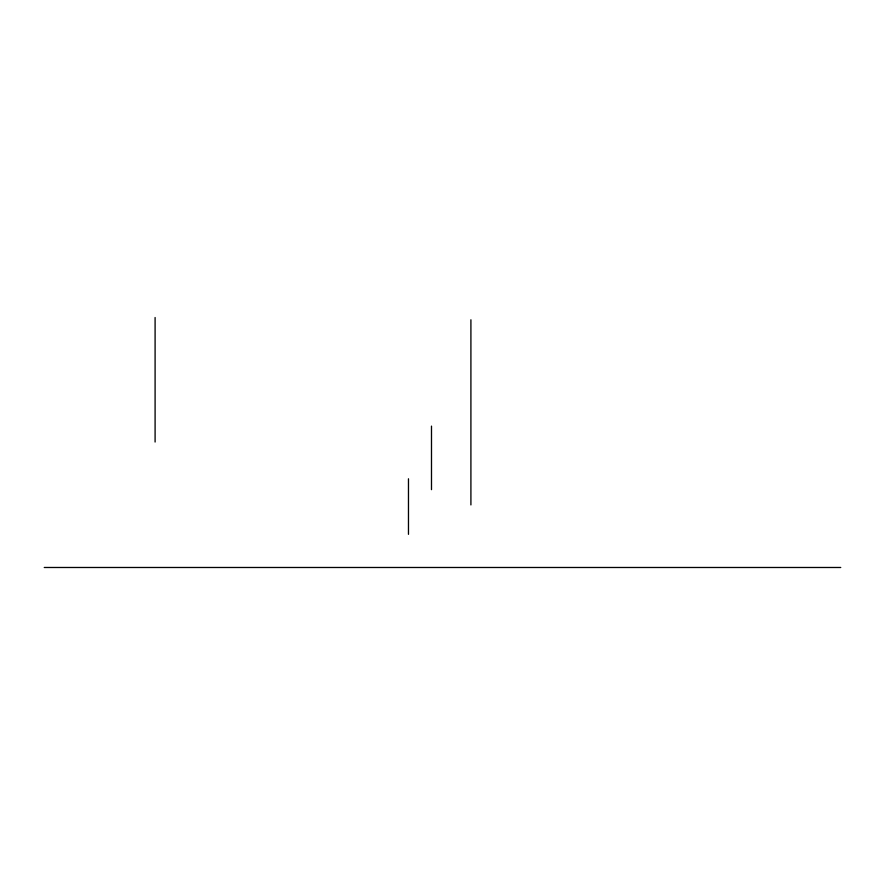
<?xml version="1.0" encoding="UTF-8"?>
<svg xmlns="http://www.w3.org/2000/svg" width="885" height="885" viewBox="0 0 885 885"><rect width="100%" height="100%" fill="white"/><g stroke="black" fill="none" stroke-linecap="round" stroke-linejoin="round"><path stroke-width="1.33" d="M44.25 567.484L840.75 567.484M470.909 319.784L470.909 504.926M431.493 426.116L431.493 489.648M408.472 478.796L408.472 534.33M155.096 317.516L155.096 442.024"/></g></svg>
